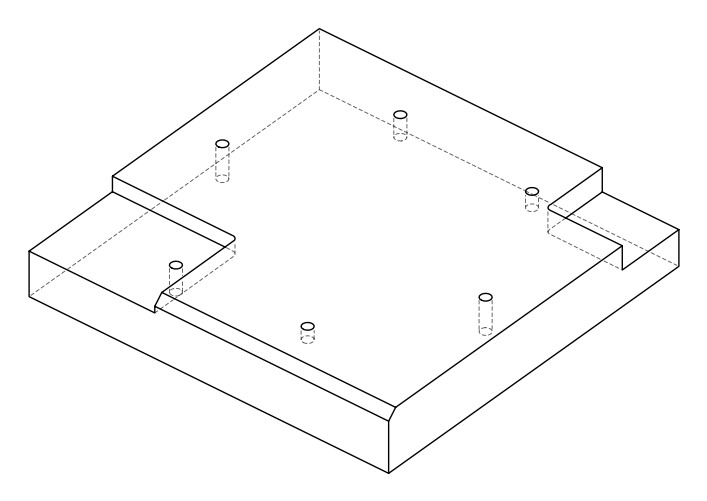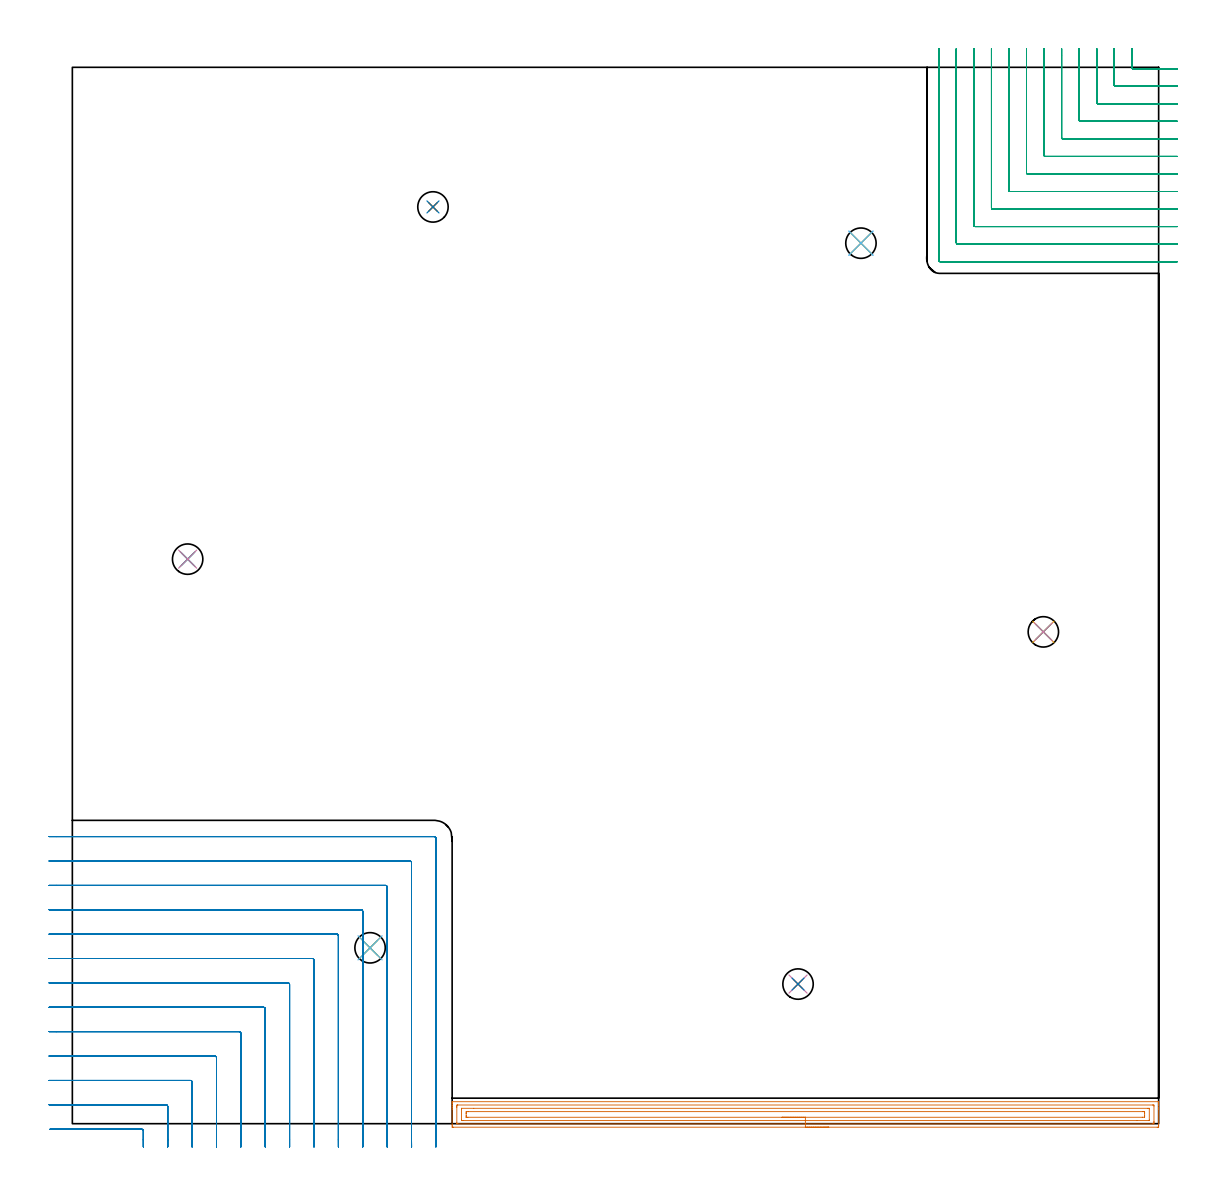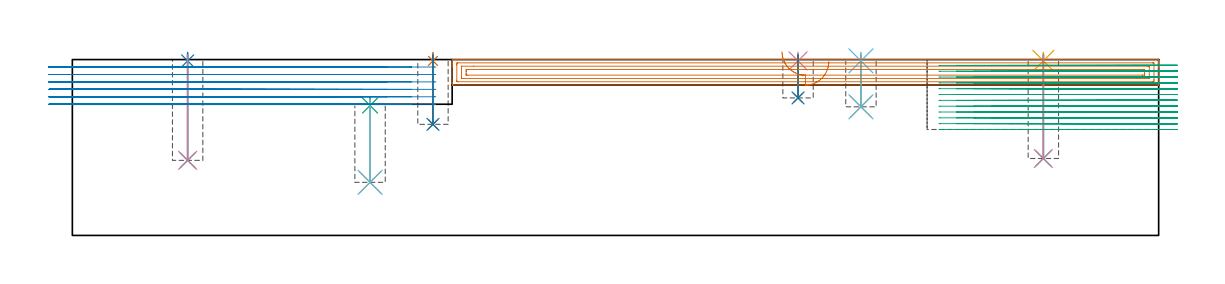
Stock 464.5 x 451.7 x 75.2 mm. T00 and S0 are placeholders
(PLAN: 21 operations, 15 tool changes, 76.3 min)
(1 SPOT_DRILL | STEP1POCKET | NXT0321_9005460120000 | 0.03 min | 2 mm3)
(2 SPOT_DRILL_1 | STEP1POCKET_1 | NXT0321_9005460120000 | 0.03 min | 2 mm3)
(3 SPOT_DRILL_2 | STEP1POCKET_2 | NXT0321_9005460120000 | 0.03 min | 2058 mm3)
(4 SPOT_DRILL_3 | STEP1POCKET_3 | NXT0321_9005460120000 | 0.03 min | 1 mm3)
(5 SPOT_DRILL_4 | STEP1POCKET_4 | NXT0321_9005460120000 | 0.03 min | 3 mm3)
(6 SPOT_DRILL_5 | STEP1POCKET_5 | NXT0321_9005460120000 | 0.03 min | 1 mm3)
(7 DRILL_BLIND_HOLE_INTO_CENTER | STEP1POCKET | NXT0301_056 | 0.12 min | 1500 mm3)
(8 DRILL_TO_ENLARGE_BLIND_HOLE | STEP1POCKET | UGT0301_374 | 0.12 min | 2161 mm3)
(9 DRILL_BLIND_HOLE_INTO_CENTER_1 | STEP1POCKET_1 | NXT0301_056 | 0.18 min | 2365 mm3)
(10 DRILL_TO_ENLARGE_BLIND_HOLE_1 | STEP1POCKET_1 | UGT0301_374 | 0.18 min | 3335 mm3)
(11 DRILL_BLIND_HOLE_INTO_CENTER_2 | STEP1POCKET_2 | NXT0301_056 | 0.15 min | 1841 mm3)
(12 DRILL_TO_ENLARGE_BLIND_HOLE_2 | STEP1POCKET_2 | UGT0301_374 | 0.15 min | 3039 mm3)
(13 DRILL_BLIND_HOLE_INTO_CENTER_3 | STEP1POCKET_3 | NXT0301_056 | 0.08 min | 876 mm3)
(14 DRILL_TO_ENLARGE_BLIND_HOLE_3 | STEP1POCKET_3 | UGT0301_374 | 0.08 min | 1307 mm3)
(15 DRILL_BLIND_HOLE_INTO_CENTER_4 | STEP1POCKET_4 | NXT0301_056 | 0.18 min | 2304 mm3)
(16 DRILL_TO_ENLARGE_BLIND_HOLE_4 | STEP1POCKET_4 | UGT0301_374 | 0.18 min | 3271 mm3)
(17 DRILL_BLIND_HOLE_INTO_CENTER_5 | STEP1POCKET_5 | NXT0301_056 | 0.09 min | 1076 mm3)
(18 DRILL_TO_ENLARGE_BLIND_HOLE_5 | STEP1POCKET_5 | UGT0301_374 | 0.09 min | 1591 mm3)
(19 AREA_MILL | FG_CHAMFER_SURFACE | UGT0205_001 | 9.93 min | 18314 mm3)
(20 MILL_CORNER_NOTCH_RECTANGULAR | CORNER_NOTCH_RECTANGULAR | UGT0201_131 | Follow Part, ap 3.475, ae 75% | 29.18 min | 399184 mm3)
(21 MILL_CORNER_NOTCH_RECTANGULAR_1 | CORNER_NOTCH_RECTANGULAR_1 | NXT0201_013 | Follow Part, ap 2.5, ae 75% | 35.43 min | 260612 mm3)
(TOOL NXT0321_9005460120000 | NC Spot Drill, 142deg, 12mm, Carbide, Uncoated | D12 PA142 FL30 Z2)
(TOOL NXT0301_056 | Carbide Drill 8.5mm [860.1-0850-026A1-MM 2214] | D8.5 PA140 FL47 Z2)
(TOOL UGT0301_374 | Twist Drill Flat Bottom 13 mm | D13 PA180 FL101 Z2)
(TOOL UGT0205_001 | Chamfer Mill 20 x 3 x 45 deg. | D20 FL50 Z2)
(TOOL UGT0201_131 | Carbide End Mill 13.9 | D13.9 FL30 Z4)
(TOOL NXT0201_013 | ENDMILL 10mm | D10 FL30 Z4)
(OP 1 SPOT_DRILL)
G17 G21 G94 G90
T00 M6
G54
G17 G0 G90 X154.2 Y392. S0 M3
G43 Z85.2 H0
G94 G81 G98 Z74.636 F250. R78.2
G80
M5
M2
(OP 2 SPOT_DRILL_1)
G17 G21 G94 G90
T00 M6
G54
G17 G0 G90 X49.3 Y241.4 S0 M3
G43 Z85.2 H0
G94 G81 G98 Z74.636 F250. R78.2
G80
M5
M2
(OP 3 SPOT_DRILL_2)
G17 G21 G94 G90
T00 M6
G54
G17 G0 G90 X127.3 Y75.2 S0 M3
G43 Z85.2 H0
G94 G81 G98 Z55.536 F250. R59.1
G80
M5
M2
(OP 4 SPOT_DRILL_3)
G17 G21 G94 G90
T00 M6
G54
G17 G0 G90 X310.3 Y59.7 S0 M3
G43 Z85.2 H0
G94 G81 G98 Z74.636 F250. R78.2
G80
M5
M2
(OP 5 SPOT_DRILL_4)
G17 G21 G94 G90
T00 M6
G54
G17 G0 G90 X415.2 Y210.3 S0 M3
G43 Z85.2 H0
G94 G81 G98 Z74.636 F250. R78.2
G80
M5
M2
(OP 6 SPOT_DRILL_5)
G17 G21 G94 G90
T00 M6
G54
G17 G0 G90 X337.2 Y376.5 S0 M3
G43 Z85.2 H0
G94 G81 G98 Z74.636 F250. R78.2
G80
M5
M2
(OP 7 DRILL_BLIND_HOLE_INTO_CENTER)
G17 G21 G94 G90
T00 M6
G54
G17 G0 G90 X154.2 Y392. S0 M3
G43 Z85.2 H1
G94 G81 G98 Z47.5 F250. R77.2
G80
M5
M2
(OP 8 DRILL_TO_ENLARGE_BLIND_HOLE)
G17 G21 G94 G90
T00 M6
G54
G17 G0 G90 X154.2 Y392. S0 M3
G43 Z85.2 H0
G94 G81 G98 Z47.5 F250. R77.2
G80
M5
M2
(OP 9 DRILL_BLIND_HOLE_INTO_CENTER_1)
G17 G21 G94 G90
T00 M6
G54
G17 G0 G90 X49.3 Y241.4 S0 M3
G43 Z85.2 H1
G94 G81 G98 Z32.1 F250. R77.2
G80
M5
M2
(OP 10 DRILL_TO_ENLARGE_BLIND_HOLE_1)
G17 G21 G94 G90
T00 M6
G54
G17 G0 G90 X49.3 Y241.4 S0 M3
G43 Z85.2 H0
G94 G73 G98 Z32.1 F250. Q10.775 R77.2
G80
M5
M2
(OP 11 DRILL_BLIND_HOLE_INTO_CENTER_2)
G17 G21 G94 G90
T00 M6
G54
G17 G0 G90 X127.3 Y75.2 S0 M3
G43 Z85.2 H1
G94 G81 G98 Z22.7 F250. R58.1
G80
M5
M2
(OP 12 DRILL_TO_ENLARGE_BLIND_HOLE_2)
G17 G21 G94 G90
T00 M6
G54
G17 G0 G90 X127.3 Y75.2 S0 M3
G43 Z85.2 H0
G94 G73 G98 Z22.7 F250. Q11.133 R58.1
G80
M5
M2
(OP 13 DRILL_BLIND_HOLE_INTO_CENTER_3)
G17 G21 G94 G90
T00 M6
G54
G17 G0 G90 X310.3 Y59.7 S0 M3
G43 Z85.2 H1
G94 G81 G98 Z58.8 F250. R77.2
G80
M5
M2
(OP 14 DRILL_TO_ENLARGE_BLIND_HOLE_3)
G17 G21 G94 G90
T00 M6
G54
G17 G0 G90 X310.3 Y59.7 S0 M3
G43 Z85.2 H0
G94 G81 G98 Z58.8 F250. R77.2
G80
M5
M2
(OP 15 DRILL_BLIND_HOLE_INTO_CENTER_4)
G17 G21 G94 G90
T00 M6
G54
G17 G0 G90 X415.2 Y210.3 S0 M3
G43 Z85.2 H1
G94 G81 G98 Z32.9 F250. R77.2
G80
M5
M2
(OP 16 DRILL_TO_ENLARGE_BLIND_HOLE_4)
G17 G21 G94 G90
T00 M6
G54
G17 G0 G90 X415.2 Y210.3 S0 M3
G43 Z85.2 H0
G94 G73 G98 Z32.9 F250. Q10.575 R77.2
G80
M5
M2
(OP 17 DRILL_BLIND_HOLE_INTO_CENTER_5)
G17 G21 G94 G90
T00 M6
G54
G17 G0 G90 X337.2 Y376.5 S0 M3
G43 Z85.2 H1
G94 G81 G98 Z55. F250. R77.2
G80
M5
M2
(OP 18 DRILL_TO_ENLARGE_BLIND_HOLE_5)
G17 G21 G94 G90
T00 M6
G54
G17 G0 G90 X337.2 Y376.5 S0 M3
G43 Z85.2 H0
G94 G81 G98 Z55. F250. R77.2
G80
M5
M2
(OP 19 AREA_MILL)
G17 G21 G94 G90
T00 M6
G54
G17 G0 G90 X323.45 Y-1.5 S1061 M3
G43 Z85.2 H0
Z74.3
G94 G1 X323.412 Z73.428 F250.
X323.298 Z72.563
X323.109 Z71.712
X322.847 Z70.88
X322.513 Z70.074
X322.11 Z69.3
X321.642 Z68.564
X321.11 Z67.872
X320.521 Z67.229
X319.878 Z66.64
X319.186 Z66.108
X318.45 Z65.64
X317.676 Z65.237
X316.87 Z64.903
X316.038 Z64.641
X315.186 Z64.452
X314.322 Z64.338
X313.45 Z64.3
X163.011
X162.455 Y-1.494 Z64.304
X162.408 Y-1.492 Z64.306
X162.403 Y-0.94 Z64.857
X162.4 Y-0.332 Z65.465
Y6.173 Z71.967
Y6.735 Z72.532
Y7.062 Z72.858
Y7.624 Z73.421
Y7.951 Z73.746
Y8.605 Z74.404
Y8.989 Z74.788
X162.407 Y9.36 Z75.151
X162.41 Y9.397 Z75.188
X162.564 Y9.4 Z75.2
X464.336
X464.49 Y9.397 Z75.188
X464.493 Y9.36 Z75.151
X464.5 Y8.989 Z74.788
Y8.605 Z74.404
Y7.951 Z73.746
Y6.735 Z72.532
Y6.173 Z71.967
Y-0.659 Z65.138
X464.498 Y-0.94 Z64.857
X464.492 Y-1.492 Z64.306
X464.445 Y-1.494 Z64.303
X463.89 Y-1.5 Z64.3
X313.45
Y-0.086 Z65.714
X164.83 Y-0.085 Z65.715
X164.796 Y-0.083 Z65.717
X164.41 Y-0.051 Z65.749
X164.401 Y0.342 Z66.142
X164.4 Y7.062 Z72.862
X164.401 Y7.455 Z73.255
X164.41 Y7.951 Z73.751
X164.763 Y7.984 Z73.784
X164.796 Y7.985 Z73.785
X462.07
X462.104 Y7.983 Z73.783
X462.49 Y7.951 Z73.751
X462.499 Y7.558 Z73.358
X462.5 Y0.838 Z66.638
X462.499 Y0.444 Z66.244
X462.49 Y-0.051 Z65.749
X462.137 Y-0.084 Z65.716
X462.104 Y-0.085 Z65.715
X313.45 Y-0.086 Z65.714
Y1.328 Z67.128
X166.982 Y1.329 Z67.129
X166.582 Y1.33 Z67.13
X166.449 Y1.333 Z67.133
X166.41 Y1.335 Z67.135
X166.405 Y1.425 Z67.225
X166.401 Y1.546 Z67.346
Y6.353 Z72.153
X166.41 Y6.534 Z72.334
X166.416 Y6.565 Z72.365
X166.433 Y6.568 Z72.368
X166.482 Y6.571 Z72.371
X171.636 Y6.572 Z72.372
X459.918 Y6.571 Z72.371
X460.318 Y6.57 Z72.37
X460.451 Y6.567 Z72.367
X460.49 Y6.565 Z72.365
X460.495 Y6.474 Z72.274
X460.499 Y6.354 Z72.154
Y1.547 Z67.347
X460.49 Y1.366 Z67.166
X460.484 Y1.334 Z67.134
X460.467 Y1.332 Z67.132
X460.418 Y1.329 Z67.129
X455.251 Y1.328 Z67.128
X313.45
Y2.743 Z68.543
X169.133
X168.47 Y2.745 Z68.545
X168.433 Y2.747 Z68.547
X168.417 Y2.749 Z68.549
X168.41 Y2.76 Z68.56
X168.406 Y2.861 Z68.661
X168.402 Y3.065 Z68.865
X168.4 Y3.473 Z69.273
Y4.362 Z70.162
Y4.395 Z70.195
X168.403 Y4.823 Z70.623
X168.407 Y5.037 Z70.837
X168.41 Y5.138 Z70.938
X168.501 Y5.151 Z70.951
X169.26 Y5.156 Z70.956
X169.388 Y5.157 Z70.957
X457.767
X458.43 Y5.155 Z70.955
X458.467 Y5.153 Z70.953
X458.483 Y5.151 Z70.951
X458.49 Y5.14 Z70.94
X458.494 Y5.039 Z70.839
X458.498 Y4.835 Z70.635
X458.5 Y4.427 Z70.227
Y3.505 Z69.305
X458.497 Y3.077 Z68.877
X458.493 Y2.863 Z68.663
X458.49 Y2.762 Z68.562
X458.399 Y2.749 Z68.549
X457.64 Y2.744 Z68.544
X457.513 Y2.743 Z68.543
X313.45
X312.578 Z68.581
X311.714 Z68.695
X310.862 Z68.883
X310.03 Z69.146
X309.224 Z69.48
X308.45 Z69.882
X307.714 Z70.351
X307.022 Z70.882
X306.379 Z71.472
X305.79 Z72.115
X305.258 Z72.807
X304.79 Z73.543
X304.387 Z74.316
X304.053 Z75.122
X303.791 Z75.954
X303.602 Z76.806
X303.488 Z77.671
X303.45 Z78.543
G0 Z85.2
M5
M2
(OP 20 MILL_CORNER_NOTCH_RECTANGULAR)
G17 G21 G94 G90
T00 M6
G54
G17 G0 G90 X30.359 Y-9.95 S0 M3
G43 Z85.2 H0
Z72.017
G94 G1 X30.35 Y-6.95 F250.
Y-6.604 F500.
Y-3.037
G3 X29.663 Y-2.35 R0.695
G1 X-6.541
X-9.541 F250.
G0 Z85.2
X40.785 Y-9.95
Z72.017
G1 X40.776 Y-6.95
X40.775 Y-6.604 F500.
Y7.388
G3 X40.088 Y8.075 R0.695
G1 X-6.95
X-9.95 F250.
G0 Z85.2
X51.211 Y-9.95
Z72.017
G1 X51.201 Y-6.95
X51.2 Y-6.604 F500.
Y17.813
G3 X50.513 Y18.5 R0.695
G1 X-6.95
X-9.95 F250.
G0 Z85.2
X61.637 Y-9.95
Z72.017
G1 X61.626 Y-6.95
G2 X61.625 Y-6.604 R93.825 F500.
G1 Y28.237
G3 X60.937 Y28.925 R0.695
G1 X-6.95
X-9.95 F250.
G0 Z85.2
X72.063 Y-9.95
Z72.017
G1 X72.051 Y-6.95
G2 X72.05 Y-6.604 R83.4 F500.
G1 Y38.662
G3 X71.362 Y39.35 R0.695
G1 X-6.95
X-9.95 F250.
G0 Z85.2
X82.49 Y-9.95
Z72.017
G1 X82.476 Y-6.95
X82.475 Y-6.604 F500.
Y49.086
G3 X81.786 Y49.775 R0.695
G1 X-6.95
X-9.95 F250.
G0 Z85.2
X92.918 Y-9.95
Z72.017
G1 X92.901 Y-6.95
X92.9 Y-6.604 F500.
Y59.511
G3 X92.211 Y60.2 R0.695
G1 X-6.95
X-9.95 F250.
G0 Z85.2
X103.346 Y-9.95
Z72.017
G1 X103.326 Y-6.95
G2 X103.325 Y-6.604 R52.125 F500.
G1 Y69.936
G3 X102.636 Y70.625 R0.695
G1 X-6.95
X-9.95 F250.
G0 Z85.2
X113.776 Y-9.95
Z72.017
G1 X113.751 Y-6.95
G2 X113.75 Y-6.604 R41.7 F500.
G1 Y80.36
G3 X113.06 Y81.05 R0.695
G1 X-6.95
X-9.95 F250.
G0 Z85.2
X124.21 Y-9.95
Z72.017
G1 X124.177 Y-6.95
G2 X124.175 Y-6.604 R31.275 F500.
G1 Y90.785
G3 X123.485 Y91.475 R0.695
G1 X-6.95
X-9.95 F250.
G0 Z85.2
X134.653 Y-9.95
Z72.017
G1 X134.603 Y-6.95
G2 X134.6 Y-6.604 R20.85 F500.
G1 Y101.21
G3 X133.91 Y101.9 R0.695
G1 X-6.95
X-9.95 F250.
G0 Z85.2
X145.13 Y-9.948
Z72.017
G1 X145.031 Y-6.95
G2 X145.025 Y-6.604 R10.425 F500.
G1 Y111.634
G3 X144.334 Y112.325 R0.695
G1 X-6.95
X-9.95 F250.
G0 Z85.2
X155.45 Y-9.604
Z72.017
G1 Y-6.604
Y122.059 F500.
G3 X154.759 Y122.75 R0.695
G1 X-6.95
X-9.95 F250.
G0 Z85.2
X30.35 Y-9.95
Z68.833
G1 Y-6.95
Y-3.037 F500.
G3 X29.663 Y-2.35 R0.695
G1 X-6.541
X-9.541 F250.
G0 Z85.2
X40.775 Y-9.95
Z68.833
G1 Y-6.95
Y7.388 F500.
G3 X40.088 Y8.075 R0.695
G1 X-6.95
X-9.95 F250.
G0 Z85.2
X51.2 Y-9.95
Z68.833
G1 Y-6.95
Y17.813 F500.
G3 X50.513 Y18.5 R0.695
G1 X-6.95
X-9.95 F250.
G0 Z85.2
X61.625 Y-9.95
Z68.833
G1 Y-6.95
Y28.237 F500.
G3 X60.937 Y28.925 R0.695
G1 X-6.95
X-9.95 F250.
G0 Z85.2
X72.05 Y-9.95
Z68.833
G1 Y-6.95
Y38.662 F500.
G3 X71.362 Y39.35 R0.695
G1 X-6.95
X-9.95 F250.
G0 Z85.2
X82.475 Y-9.95
Z68.833
G1 Y-6.95
Y49.086 F500.
G3 X81.786 Y49.775 R0.695
G1 X-6.95
X-9.95 F250.
G0 Z85.2
X92.9 Y-9.95
Z68.833
G1 Y-6.95
Y59.511 F500.
G3 X92.211 Y60.2 R0.695
G1 X-6.95
X-9.95 F250.
G0 Z85.2
X103.325 Y-9.95
Z68.833
G1 Y-6.95
Y69.936 F500.
G3 X102.636 Y70.625 R0.695
G1 X-6.95
X-9.95 F250.
G0 Z85.2
X113.75 Y-9.95
Z68.833
G1 Y-6.95
Y80.36 F500.
G3 X113.06 Y81.05 R0.695
G1 X-6.95
X-9.95 F250.
G0 Z85.2
X124.175 Y-9.95
Z68.833
G1 Y-6.95
Y90.785 F500.
G3 X123.485 Y91.475 R0.695
G1 X-6.95
X-9.95 F250.
G0 Z85.2
X134.6 Y-9.95
Z68.833
G1 Y-6.95
Y101.21 F500.
G3 X133.91 Y101.9 R0.695
G1 X-6.95
X-9.95 F250.
G0 Z85.2
X145.025 Y-9.95
Z68.833
G1 Y-6.95
Y111.634 F500.
G3 X144.334 Y112.325 R0.695
G1 X-6.95
X-9.95 F250.
G0 Z85.2
X155.45 Y-9.95
Z68.833
G1 Y-6.95
Y122.059 F500.
G3 X154.759 Y122.75 R0.695
G1 X-6.95
X-9.95 F250.
G0 Z85.2
X30.35 Y-9.95
Z65.65
G1 Y-6.95
Y-3.037 F500.
G3 X29.663 Y-2.35 R0.695
G1 X-6.541
X-9.541 F250.
G0 Z85.2
X40.775 Y-9.95
Z65.65
G1 Y-6.95
Y7.388 F500.
G3 X40.088 Y8.075 R0.695
G1 X-6.95
X-9.95 F250.
G0 Z85.2
X51.2 Y-9.95
Z65.65
G1 Y-6.95
Y17.813 F500.
G3 X50.513 Y18.5 R0.695
G1 X-6.95
X-9.95 F250.
G0 Z85.2
X61.625 Y-9.95
Z65.65
G1 Y-6.95
Y28.237 F500.
G3 X60.937 Y28.925 R0.695
G1 X-6.95
X-9.95 F250.
G0 Z85.2
X72.05 Y-9.95
Z65.65
G1 Y-6.95
Y38.662 F500.
G3 X71.362 Y39.35 R0.695
G1 X-6.95
X-9.95 F250.
G0 Z85.2
X82.475 Y-9.95
Z65.65
G1 Y-6.95
Y49.086 F500.
G3 X81.786 Y49.775 R0.695
G1 X-6.95
X-9.95 F250.
G0 Z85.2
X92.9 Y-9.95
Z65.65
G1 Y-6.95
Y59.511 F500.
G3 X92.211 Y60.2 R0.695
G1 X-6.95
X-9.95 F250.
G0 Z85.2
X103.325 Y-9.95
Z65.65
G1 Y-6.95
Y69.936 F500.
G3 X102.636 Y70.625 R0.695
G1 X-6.95
X-9.95 F250.
G0 Z85.2
X113.75 Y-9.95
Z65.65
G1 Y-6.95
Y80.36 F500.
G3 X113.06 Y81.05 R0.695
G1 X-6.95
X-9.95 F250.
G0 Z85.2
X124.175 Y-9.95
Z65.65
G1 Y-6.95
Y90.785 F500.
G3 X123.485 Y91.475 R0.695
G1 X-6.95
X-9.95 F250.
G0 Z85.2
X134.6 Y-9.95
Z65.65
G1 Y-6.95
Y101.21 F500.
G3 X133.91 Y101.9 R0.695
G1 X-6.95
X-9.95 F250.
G0 Z85.2
X145.025 Y-9.95
Z65.65
G1 Y-6.95
Y111.634 F500.
G3 X144.334 Y112.325 R0.695
G1 X-6.95
X-9.95 F250.
G0 Z85.2
X155.45 Y-9.95
Z65.65
G1 Y-6.95
Y122.059 F500.
G3 X154.759 Y122.75 R0.695
G1 X-6.95
X-9.95 F250.
G0 Z85.2
X30.35 Y-9.95
Z62.467
G1 Y-6.95
Y-3.037 F500.
G3 X29.663 Y-2.35 R0.695
G1 X-6.541
X-9.541 F250.
G0 Z85.2
X40.775 Y-9.95
Z62.467
G1 Y-6.95
Y7.388 F500.
G3 X40.088 Y8.075 R0.695
G1 X-6.95
X-9.95 F250.
G0 Z85.2
X51.2 Y-9.95
Z62.467
G1 Y-6.95
Y17.813 F500.
G3 X50.513 Y18.5 R0.695
G1 X-6.95
X-9.95 F250.
G0 Z85.2
X61.625 Y-9.95
Z62.467
G1 Y-6.95
Y28.237 F500.
G3 X60.937 Y28.925 R0.695
G1 X-6.95
X-9.95 F250.
G0 Z85.2
X72.05 Y-9.95
Z62.467
G1 Y-6.95
Y38.662 F500.
G3 X71.362 Y39.35 R0.695
G1 X-6.95
X-9.95 F250.
G0 Z85.2
X82.475 Y-9.95
Z62.467
G1 Y-6.95
Y49.086 F500.
G3 X81.786 Y49.775 R0.695
G1 X-6.95
X-9.95 F250.
G0 Z85.2
X92.9 Y-9.95
Z62.467
G1 Y-6.95
Y59.511 F500.
G3 X92.211 Y60.2 R0.695
G1 X-6.95
X-9.95 F250.
G0 Z85.2
X103.325 Y-9.95
Z62.467
G1 Y-6.95
Y69.936 F500.
G3 X102.636 Y70.625 R0.695
G1 X-6.95
X-9.95 F250.
G0 Z85.2
X113.75 Y-9.95
Z62.467
G1 Y-6.95
Y80.36 F500.
G3 X113.06 Y81.05 R0.695
G1 X-6.95
X-9.95 F250.
G0 Z85.2
X124.175 Y-9.95
Z62.467
G1 Y-6.95
Y90.785 F500.
G3 X123.485 Y91.475 R0.695
G1 X-6.95
X-9.95 F250.
G0 Z85.2
X134.6 Y-9.95
Z62.467
G1 Y-6.95
Y101.21 F500.
G3 X133.91 Y101.9 R0.695
G1 X-6.95
X-9.95 F250.
G0 Z85.2
X145.025 Y-9.95
Z62.467
G1 Y-6.95
Y111.634 F500.
G3 X144.334 Y112.325 R0.695
G1 X-6.95
X-9.95 F250.
G0 Z85.2
X155.45 Y-9.95
Z62.467
G1 Y-6.95
Y122.059 F500.
G3 X154.759 Y122.75 R0.695
G1 X-6.95
X-9.95 F250.
G0 Z85.2
X30.35 Y-9.95
Z59.283
G1 Y-6.95
Y-3.037 F500.
G3 X29.663 Y-2.35 R0.695
G1 X-6.541
X-9.541 F250.
G0 Z85.2
X40.775 Y-9.95
Z59.283
G1 Y-6.95
Y7.388 F500.
G3 X40.088 Y8.075 R0.695
G1 X-6.95
X-9.95 F250.
G0 Z85.2
X51.2 Y-9.95
Z59.283
G1 Y-6.95
Y17.813 F500.
G3 X50.513 Y18.5 R0.695
G1 X-6.95
X-9.95 F250.
G0 Z85.2
X61.625 Y-9.95
Z59.283
G1 Y-6.95
Y28.237 F500.
G3 X60.937 Y28.925 R0.695
G1 X-6.95
X-9.95 F250.
G0 Z85.2
X72.05 Y-9.95
Z59.283
G1 Y-6.95
Y38.662 F500.
G3 X71.362 Y39.35 R0.695
G1 X-6.95
X-9.95 F250.
G0 Z85.2
X82.475 Y-9.95
Z59.283
G1 Y-6.95
Y49.086 F500.
G3 X81.786 Y49.775 R0.695
G1 X-6.95
X-9.95 F250.
G0 Z85.2
X92.9 Y-9.95
Z59.283
G1 Y-6.95
Y59.511 F500.
G3 X92.211 Y60.2 R0.695
G1 X-6.95
X-9.95 F250.
G0 Z85.2
X103.325 Y-9.95
Z59.283
G1 Y-6.95
Y69.936 F500.
G3 X102.636 Y70.625 R0.695
G1 X-6.95
X-9.95 F250.
G0 Z85.2
X113.75 Y-9.95
Z59.283
G1 Y-6.95
Y80.36 F500.
G3 X113.06 Y81.05 R0.695
G1 X-6.95
X-9.95 F250.
G0 Z85.2
X124.175 Y-9.95
Z59.283
G1 Y-6.95
Y90.785 F500.
G3 X123.485 Y91.475 R0.695
G1 X-6.95
X-9.95 F250.
G0 Z85.2
X134.6 Y-9.95
Z59.283
G1 Y-6.95
Y101.21 F500.
G3 X133.91 Y101.9 R0.695
G1 X-6.95
X-9.95 F250.
G0 Z85.2
X145.025 Y-9.95
Z59.283
G1 Y-6.95
Y111.634 F500.
G3 X144.334 Y112.325 R0.695
G1 X-6.95
X-9.95 F250.
G0 Z85.2
X155.45 Y-9.95
Z59.283
G1 Y-6.95
Y122.059 F500.
G3 X154.759 Y122.75 R0.695
G1 X-6.95
X-9.95 F250.
G0 Z85.2
X30.35 Y-9.95
Z56.1
G1 Y-6.95
Y-3.037 F500.
G3 X29.663 Y-2.35 R0.695
G1 X-6.541
X-9.541 F250.
G0 Z85.2
X40.775 Y-9.95
Z56.1
G1 Y-6.95
Y7.388 F500.
G3 X40.088 Y8.075 R0.695
G1 X-6.95
X-9.95 F250.
G0 Z85.2
X51.2 Y-9.95
Z56.1
G1 Y-6.95
Y17.813 F500.
G3 X50.513 Y18.5 R0.695
G1 X-6.95
X-9.95 F250.
G0 Z85.2
X61.625 Y-9.95
Z56.1
G1 Y-6.95
Y28.237 F500.
G3 X60.937 Y28.925 R0.695
G1 X-6.95
X-9.95 F250.
G0 Z85.2
X72.05 Y-9.95
Z56.1
G1 Y-6.95
Y38.662 F500.
G3 X71.362 Y39.35 R0.695
G1 X-6.95
X-9.95 F250.
G0 Z85.2
X82.475 Y-9.95
Z56.1
G1 Y-6.95
Y49.086 F500.
G3 X81.786 Y49.775 R0.695
G1 X-6.95
X-9.95 F250.
G0 Z85.2
X92.9 Y-9.95
Z56.1
G1 Y-6.95
Y59.511 F500.
G3 X92.211 Y60.2 R0.695
G1 X-6.95
X-9.95 F250.
G0 Z85.2
X103.325 Y-9.95
Z56.1
G1 Y-6.95
Y69.936 F500.
G3 X102.636 Y70.625 R0.695
G1 X-6.95
X-9.95 F250.
G0 Z85.2
X113.75 Y-9.95
Z56.1
G1 Y-6.95
Y80.36 F500.
G3 X113.06 Y81.05 R0.695
G1 X-6.95
X-9.95 F250.
G0 Z85.2
X124.175 Y-9.95
Z56.1
G1 Y-6.95
Y90.785 F500.
G3 X123.485 Y91.475 R0.695
G1 X-6.95
X-9.95 F250.
G0 Z85.2
X134.6 Y-9.95
Z56.1
G1 Y-6.95
Y101.21 F500.
G3 X133.91 Y101.9 R0.695
G1 X-6.95
X-9.95 F250.
G0 Z85.2
X145.025 Y-9.95
Z56.1
G1 Y-6.95
Y111.634 F500.
G3 X144.334 Y112.325 R0.695
G1 X-6.95
X-9.95 F250.
G0 Z85.2
X155.45 Y-9.95
Z56.1
G1 Y-6.95
Y122.059 F500.
G3 X154.759 Y122.75 R0.695
G1 X-6.95
X-9.95 F250.
G0 Z85.2
M5
M2
(OP 21 MILL_CORNER_NOTCH_RECTANGULAR_1)
G17 G21 G94 G90
T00 M6
G54
G17 G0 G90 X453. Y459.7 S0 M3
G43 Z85.2 H0
Z72.708
G94 G1 Y456.7 F250.
Y451.594 F500.
G3 X453.494 Y451.1 R0.5
G1 X469.5
X472.5 F250.
G0 Z85.2
X445.5 Y459.7
Z72.708
G1 Y456.7
Y444.094 F500.
G3 X445.994 Y443.6 R0.5
G1 X469.5
X472.5 F250.
G0 Z85.2
X438. Y459.7
Z72.708
G1 Y456.7
Y436.595 F500.
G3 X438.495 Y436.1 R0.5
G1 X469.5
X472.5 F250.
G0 Z85.2
X430.5 Y459.7
Z72.708
G1 Y456.7
Y429.095 F500.
G3 X430.995 Y428.6 R0.5
G1 X469.5
X472.5 F250.
G0 Z85.2
X423. Y459.7
Z72.708
G1 Y456.7
Y421.595 F500.
G3 X423.495 Y421.1 R0.5
G1 X469.5
X472.5 F250.
G0 Z85.2
X415.5 Y459.7
Z72.708
G1 Y456.7
Y414.095 F500.
G3 X415.995 Y413.6 R0.5
G1 X469.5
X472.5 F250.
G0 Z85.2
X408. Y459.7
Z72.708
G1 Y456.7
Y406.596 F500.
G3 X408.496 Y406.1 R0.5
G1 X469.5
X472.5 F250.
G0 Z85.2
X400.5 Y459.7
Z72.708
G1 Y456.7
Y399.096 F500.
G3 X400.996 Y398.6 R0.5
G1 X469.5
X472.5 F250.
G0 Z85.2
X393. Y459.7
Z72.708
G1 Y456.7
Y391.596 F500.
G3 X393.496 Y391.1 R0.5
G1 X469.5
X472.5 F250.
G0 Z85.2
X385.5 Y459.7
Z72.708
G1 Y456.7
Y384.096 F500.
G3 X385.996 Y383.6 R0.5
G1 X469.5
X472.5 F250.
G0 Z85.2
X378. Y459.7
Z72.708
G1 Y456.7
Y376.596 F500.
G3 X378.496 Y376.1 R0.5
G1 X469.5
X472.5 F250.
G0 Z85.2
X370.5 Y459.7
Z72.708
G1 Y456.7
Y369.1 F500.
G3 X371. Y368.6 R0.5
G1 X469.5
X472.5 F250.
G0 Z85.2
X453. Y459.7
Z70.217
G1 Y456.7
Y451.594 F500.
G3 X453.494 Y451.1 R0.5
G1 X469.5
X472.5 F250.
G0 Z85.2
X445.5 Y459.7
Z70.217
G1 Y456.7
Y444.094 F500.
G3 X445.994 Y443.6 R0.5
G1 X469.5
X472.5 F250.
G0 Z85.2
X438. Y459.7
Z70.217
G1 Y456.7
Y436.595 F500.
G3 X438.495 Y436.1 R0.5
G1 X469.5
X472.5 F250.
G0 Z85.2
X430.5 Y459.7
Z70.217
G1 Y456.7
Y429.095 F500.
G3 X430.995 Y428.6 R0.5
G1 X469.5
X472.5 F250.
G0 Z85.2
X423. Y459.7
Z70.217
G1 Y456.7
Y421.595 F500.
G3 X423.495 Y421.1 R0.5
G1 X469.5
X472.5 F250.
G0 Z85.2
X415.5 Y459.7
Z70.217
G1 Y456.7
Y414.095 F500.
G3 X415.995 Y413.6 R0.5
G1 X469.5
X472.5 F250.
G0 Z85.2
X408. Y459.7
Z70.217
G1 Y456.7
Y406.596 F500.
G3 X408.496 Y406.1 R0.5
G1 X469.5
X472.5 F250.
G0 Z85.2
X400.5 Y459.7
Z70.217
G1 Y456.7
Y399.096 F500.
G3 X400.996 Y398.6 R0.5
G1 X469.5
X472.5 F250.
G0 Z85.2
X393. Y459.7
Z70.217
G1 Y456.7
Y391.596 F500.
G3 X393.496 Y391.1 R0.5
G1 X469.5
X472.5 F250.
G0 Z85.2
X385.5 Y459.7
Z70.217
G1 Y456.7
Y384.096 F500.
G3 X385.996 Y383.6 R0.5
G1 X469.5
X472.5 F250.
G0 Z85.2
X378. Y459.7
Z70.217
G1 Y456.7
Y376.596 F500.
G3 X378.496 Y376.1 R0.5
G1 X469.5
X472.5 F250.
G0 Z85.2
X370.5 Y459.7
Z70.217
G1 Y456.7
Y369.1 F500.
G3 X371. Y368.6 R0.5
G1 X469.5
X472.5 F250.
G0 Z85.2
X453. Y459.7
Z67.725
G1 Y456.7
Y451.594 F500.
G3 X453.494 Y451.1 R0.5
G1 X469.5
X472.5 F250.
G0 Z85.2
X445.5 Y459.7
Z67.725
G1 Y456.7
Y444.094 F500.
G3 X445.994 Y443.6 R0.5
G1 X469.5
X472.5 F250.
G0 Z85.2
X438. Y459.7
Z67.725
G1 Y456.7
Y436.595 F500.
G3 X438.495 Y436.1 R0.5
G1 X469.5
X472.5 F250.
G0 Z85.2
X430.5 Y459.7
Z67.725
G1 Y456.7
Y429.095 F500.
G3 X430.995 Y428.6 R0.5
G1 X469.5
X472.5 F250.
G0 Z85.2
X423. Y459.7
Z67.725
G1 Y456.7
Y421.595 F500.
G3 X423.495 Y421.1 R0.5
G1 X469.5
X472.5 F250.
G0 Z85.2
X415.5 Y459.7
Z67.725
G1 Y456.7
Y414.095 F500.
G3 X415.995 Y413.6 R0.5
G1 X469.5
X472.5 F250.
G0 Z85.2
X408. Y459.7
Z67.725
G1 Y456.7
Y406.596 F500.
G3 X408.496 Y406.1 R0.5
G1 X469.5
X472.5 F250.
G0 Z85.2
X400.5 Y459.7
Z67.725
G1 Y456.7
Y399.096 F500.
G3 X400.996 Y398.6 R0.5
G1 X469.5
X472.5 F250.
G0 Z85.2
X393. Y459.7
Z67.725
G1 Y456.7
Y391.596 F500.
G3 X393.496 Y391.1 R0.5
G1 X469.5
X472.5 F250.
G0 Z85.2
X385.5 Y459.7
Z67.725
G1 Y456.7
Y384.096 F500.
G3 X385.996 Y383.6 R0.5
G1 X469.5
X472.5 F250.
G0 Z85.2
X378. Y459.7
Z67.725
G1 Y456.7
Y376.596 F500.
G3 X378.496 Y376.1 R0.5
G1 X469.5
X472.5 F250.
G0 Z85.2
X370.5 Y459.7
Z67.725
G1 Y456.7
Y369.1 F500.
G3 X371. Y368.6 R0.5
G1 X469.5
X472.5 F250.
G0 Z85.2
X453. Y459.7
Z65.233
G1 Y456.7
Y451.594 F500.
G3 X453.494 Y451.1 R0.5
G1 X469.5
X472.5 F250.
G0 Z85.2
X445.5 Y459.7
Z65.233
G1 Y456.7
Y444.094 F500.
G3 X445.994 Y443.6 R0.5
G1 X469.5
X472.5 F250.
G0 Z85.2
X438. Y459.7
Z65.233
G1 Y456.7
Y436.595 F500.
G3 X438.495 Y436.1 R0.5
G1 X469.5
X472.5 F250.
G0 Z85.2
X430.5 Y459.7
Z65.233
G1 Y456.7
Y429.095 F500.
G3 X430.995 Y428.6 R0.5
G1 X469.5
X472.5 F250.
G0 Z85.2
X423. Y459.7
Z65.233
G1 Y456.7
Y421.595 F500.
G3 X423.495 Y421.1 R0.5
G1 X469.5
X472.5 F250.
G0 Z85.2
X415.5 Y459.7
Z65.233
G1 Y456.7
Y414.095 F500.
G3 X415.995 Y413.6 R0.5
G1 X469.5
X472.5 F250.
G0 Z85.2
X408. Y459.7
Z65.233
G1 Y456.7
Y406.596 F500.
G3 X408.496 Y406.1 R0.5
G1 X469.5
X472.5 F250.
G0 Z85.2
X400.5 Y459.7
Z65.233
G1 Y456.7
Y399.096 F500.
G3 X400.996 Y398.6 R0.5
G1 X469.5
X472.5 F250.
G0 Z85.2
X393. Y459.7
Z65.233
G1 Y456.7
Y391.596 F500.
G3 X393.496 Y391.1 R0.5
G1 X469.5
X472.5 F250.
G0 Z85.2
X385.5 Y459.7
Z65.233
G1 Y456.7
Y384.096 F500.
G3 X385.996 Y383.6 R0.5
G1 X469.5
X472.5 F250.
G0 Z85.2
X378. Y459.7
Z65.233
G1 Y456.7
Y376.596 F500.
G3 X378.496 Y376.1 R0.5
G1 X469.5
X472.5 F250.
G0 Z85.2
X370.5 Y459.7
Z65.233
G1 Y456.7
Y369.1 F500.
G3 X371. Y368.6 R0.5
G1 X469.5
X472.5 F250.
G0 Z85.2
X453. Y459.7
Z62.742
G1 Y456.7
Y451.594 F500.
G3 X453.494 Y451.1 R0.5
G1 X469.5
X472.5 F250.
G0 Z85.2
X445.5 Y459.7
Z62.742
G1 Y456.7
Y444.094 F500.
G3 X445.994 Y443.6 R0.5
G1 X469.5
X472.5 F250.
G0 Z85.2
X438. Y459.7
Z62.742
G1 Y456.7
Y436.595 F500.
G3 X438.495 Y436.1 R0.5
G1 X469.5
X472.5 F250.
G0 Z85.2
X430.5 Y459.7
Z62.742
G1 Y456.7
Y429.095 F500.
G3 X430.995 Y428.6 R0.5
G1 X469.5
X472.5 F250.
G0 Z85.2
X423. Y459.7
Z62.742
G1 Y456.7
Y421.595 F500.
G3 X423.495 Y421.1 R0.5
G1 X469.5
X472.5 F250.
G0 Z85.2
X415.5 Y459.7
Z62.742
G1 Y456.7
Y414.095 F500.
G3 X415.995 Y413.6 R0.5
G1 X469.5
X472.5 F250.
G0 Z85.2
X408. Y459.7
Z62.742
G1 Y456.7
Y406.596 F500.
G3 X408.496 Y406.1 R0.5
G1 X469.5
X472.5 F250.
G0 Z85.2
X400.5 Y459.7
Z62.742
G1 Y456.7
Y399.096 F500.
G3 X400.996 Y398.6 R0.5
G1 X469.5
X472.5 F250.
G0 Z85.2
X393. Y459.7
Z62.742
G1 Y456.7
Y391.596 F500.
G3 X393.496 Y391.1 R0.5
G1 X469.5
X472.5 F250.
G0 Z85.2
X385.5 Y459.7
Z62.742
G1 Y456.7
Y384.096 F500.
G3 X385.996 Y383.6 R0.5
G1 X469.5
X472.5 F250.
G0 Z85.2
X378. Y459.7
Z62.742
G1 Y456.7
Y376.596 F500.
G3 X378.496 Y376.1 R0.5
G1 X469.5
X472.5 F250.
G0 Z85.2
X370.5 Y459.7
Z62.742
G1 Y456.7
Y369.1 F500.
G3 X371. Y368.6 R0.5
G1 X469.5
X472.5 F250.
G0 Z85.2
X453. Y459.7
Z60.25
G1 Y456.7
Y451.594 F500.
G3 X453.494 Y451.1 R0.5
G1 X469.5
X472.5 F250.
G0 Z85.2
X445.5 Y459.7
Z60.25
G1 Y456.7
Y444.094 F500.
G3 X445.994 Y443.6 R0.5
G1 X469.5
X472.5 F250.
G0 Z85.2
X438. Y459.7
Z60.25
G1 Y456.7
Y436.595 F500.
G3 X438.495 Y436.1 R0.5
G1 X469.5
X472.5 F250.
G0 Z85.2
X430.5 Y459.7
Z60.25
G1 Y456.7
Y429.095 F500.
G3 X430.995 Y428.6 R0.5
G1 X469.5
X472.5 F250.
G0 Z85.2
X423. Y459.7
Z60.25
G1 Y456.7
Y421.595 F500.
G3 X423.495 Y421.1 R0.5
G1 X469.5
X472.5 F250.
G0 Z85.2
X415.5 Y459.7
Z60.25
G1 Y456.7
Y414.095 F500.
G3 X415.995 Y413.6 R0.5
G1 X469.5
X472.5 F250.
G0 Z85.2
X408. Y459.7
Z60.25
G1 Y456.7
Y406.596 F500.
G3 X408.496 Y406.1 R0.5
G1 X469.5
X472.5 F250.
G0 Z85.2
X400.5 Y459.7
Z60.25
G1 Y456.7
Y399.096 F500.
G3 X400.996 Y398.6 R0.5
G1 X469.5
X472.5 F250.
G0 Z85.2
X393. Y459.7
Z60.25
G1 Y456.7
Y391.596 F500.
G3 X393.496 Y391.1 R0.5
G1 X469.5
X472.5 F250.
G0 Z85.2
X385.5 Y459.7
Z60.25
G1 Y456.7
Y384.096 F500.
G3 X385.996 Y383.6 R0.5
G1 X469.5
X472.5 F250.
G0 Z85.2
X378. Y459.7
Z60.25
G1 Y456.7
Y376.596 F500.
G3 X378.496 Y376.1 R0.5
G1 X469.5
X472.5 F250.
G0 Z85.2
X370.5 Y459.7
Z60.25
G1 Y456.7
Y369.1 F500.
G3 X371. Y368.6 R0.5
G1 X469.5
X472.5 F250.
G0 Z85.2
X453. Y459.7
Z57.758
G1 Y456.7
Y451.594 F500.
G3 X453.494 Y451.1 R0.5
G1 X469.5
X472.5 F250.
G0 Z85.2
X445.5 Y459.7
Z57.758
G1 Y456.7
Y444.094 F500.
G3 X445.994 Y443.6 R0.5
G1 X469.5
X472.5 F250.
G0 Z85.2
X438. Y459.7
Z57.758
G1 Y456.7
Y436.595 F500.
G3 X438.495 Y436.1 R0.5
G1 X469.5
X472.5 F250.
G0 Z85.2
X430.5 Y459.7
Z57.758
G1 Y456.7
Y429.095 F500.
G3 X430.995 Y428.6 R0.5
G1 X469.5
X472.5 F250.
G0 Z85.2
X423. Y459.7
Z57.758
G1 Y456.7
Y421.595 F500.
G3 X423.495 Y421.1 R0.5
G1 X469.5
X472.5 F250.
G0 Z85.2
X415.5 Y459.7
Z57.758
G1 Y456.7
Y414.095 F500.
G3 X415.995 Y413.6 R0.5
G1 X469.5
X472.5 F250.
G0 Z85.2
X408. Y459.7
Z57.758
G1 Y456.7
Y406.596 F500.
G3 X408.496 Y406.1 R0.5
G1 X469.5
X472.5 F250.
G0 Z85.2
X400.5 Y459.7
Z57.758
G1 Y456.7
Y399.096 F500.
G3 X400.996 Y398.6 R0.5
G1 X469.5
X472.5 F250.
G0 Z85.2
X393. Y459.7
Z57.758
G1 Y456.7
Y391.596 F500.
G3 X393.496 Y391.1 R0.5
G1 X469.5
X472.5 F250.
G0 Z85.2
X385.5 Y459.7
Z57.758
G1 Y456.7
Y384.096 F500.
G3 X385.996 Y383.6 R0.5
G1 X469.5
X472.5 F250.
G0 Z85.2
X378. Y459.7
Z57.758
G1 Y456.7
Y376.596 F500.
G3 X378.496 Y376.1 R0.5
G1 X469.5
X472.5 F250.
G0 Z85.2
X370.5 Y459.7
Z57.758
G1 Y456.7
Y369.1 F500.
G3 X371. Y368.6 R0.5
G1 X469.5
X472.5 F250.
G0 Z85.2
X453. Y459.7
Z55.267
G1 Y456.7
Y451.594 F500.
G3 X453.494 Y451.1 R0.5
G1 X469.5
X472.5 F250.
G0 Z85.2
X445.5 Y459.7
Z55.267
G1 Y456.7
Y444.094 F500.
G3 X445.994 Y443.6 R0.5
G1 X469.5
X472.5 F250.
G0 Z85.2
X438. Y459.7
Z55.267
G1 Y456.7
Y436.595 F500.
G3 X438.495 Y436.1 R0.5
G1 X469.5
X472.5 F250.
G0 Z85.2
X430.5 Y459.7
Z55.267
G1 Y456.7
Y429.095 F500.
G3 X430.995 Y428.6 R0.5
G1 X469.5
X472.5 F250.
G0 Z85.2
X423. Y459.7
Z55.267
G1 Y456.7
Y421.595 F500.
G3 X423.495 Y421.1 R0.5
G1 X469.5
X472.5 F250.
G0 Z85.2
X415.5 Y459.7
Z55.267
G1 Y456.7
Y414.095 F500.
G3 X415.995 Y413.6 R0.5
G1 X469.5
X472.5 F250.
G0 Z85.2
X408. Y459.7
Z55.267
G1 Y456.7
Y406.596 F500.
G3 X408.496 Y406.1 R0.5
G1 X469.5
X472.5 F250.
G0 Z85.2
X400.5 Y459.7
Z55.267
G1 Y456.7
Y399.096 F500.
G3 X400.996 Y398.6 R0.5
G1 X469.5
X472.5 F250.
G0 Z85.2
X393. Y459.7
Z55.267
G1 Y456.7
Y391.596 F500.
G3 X393.496 Y391.1 R0.5
G1 X469.5
X472.5 F250.
G0 Z85.2
X385.5 Y459.7
Z55.267
G1 Y456.7
Y384.096 F500.
G3 X385.996 Y383.6 R0.5
G1 X469.5
X472.5 F250.
G0 Z85.2
X378. Y459.7
Z55.267
G1 Y456.7
Y376.596 F500.
G3 X378.496 Y376.1 R0.5
G1 X469.5
X472.5 F250.
G0 Z85.2
X370.5 Y459.7
Z55.267
G1 Y456.7
Y369.1 F500.
G3 X371. Y368.6 R0.5
G1 X469.5
X472.5 F250.
G0 Z85.2
X453. Y459.7
Z52.775
G1 Y456.7
Y451.594 F500.
G3 X453.494 Y451.1 R0.5
G1 X469.5
X472.5 F250.
G0 Z85.2
X445.5 Y459.7
Z52.775
G1 Y456.7
Y444.094 F500.
G3 X445.994 Y443.6 R0.5
G1 X469.5
X472.5 F250.
G0 Z85.2
X438. Y459.7
Z52.775
G1 Y456.7
Y436.595 F500.
G3 X438.495 Y436.1 R0.5
G1 X469.5
X472.5 F250.
G0 Z85.2
X430.5 Y459.7
Z52.775
G1 Y456.7
Y429.095 F500.
G3 X430.995 Y428.6 R0.5
G1 X469.5
X472.5 F250.
G0 Z85.2
X423. Y459.7
Z52.775
G1 Y456.7
Y421.595 F500.
G3 X423.495 Y421.1 R0.5
G1 X469.5
X472.5 F250.
G0 Z85.2
X415.5 Y459.7
Z52.775
G1 Y456.7
Y414.095 F500.
G3 X415.995 Y413.6 R0.5
G1 X469.5
X472.5 F250.
G0 Z85.2
X408. Y459.7
Z52.775
G1 Y456.7
Y406.596 F500.
G3 X408.496 Y406.1 R0.5
G1 X469.5
X472.5 F250.
G0 Z85.2
X400.5 Y459.7
Z52.775
G1 Y456.7
Y399.096 F500.
G3 X400.996 Y398.6 R0.5
G1 X469.5
X472.5 F250.
G0 Z85.2
X393. Y459.7
Z52.775
G1 Y456.7
Y391.596 F500.
G3 X393.496 Y391.1 R0.5
G1 X469.5
X472.5 F250.
G0 Z85.2
X385.5 Y459.7
Z52.775
G1 Y456.7
Y384.096 F500.
G3 X385.996 Y383.6 R0.5
G1 X469.5
X472.5 F250.
G0 Z85.2
X378. Y459.7
Z52.775
G1 Y456.7
Y376.596 F500.
G3 X378.496 Y376.1 R0.5
G1 X469.5
X472.5 F250.
G0 Z85.2
X370.5 Y459.7
Z52.775
G1 Y456.7
Y369.1 F500.
G3 X371. Y368.6 R0.5
G1 X469.5
X472.5 F250.
G0 Z85.2
X453. Y459.7
Z50.283
G1 Y456.7
Y451.594 F500.
G3 X453.494 Y451.1 R0.5
G1 X469.5
X472.5 F250.
G0 Z85.2
X445.5 Y459.7
Z50.283
G1 Y456.7
Y444.094 F500.
G3 X445.994 Y443.6 R0.5
G1 X469.5
X472.5 F250.
G0 Z85.2
X438. Y459.7
Z50.283
G1 Y456.7
Y436.595 F500.
G3 X438.495 Y436.1 R0.5
G1 X469.5
X472.5 F250.
G0 Z85.2
X430.5 Y459.7
Z50.283
G1 Y456.7
Y429.095 F500.
G3 X430.995 Y428.6 R0.5
G1 X469.5
X472.5 F250.
G0 Z85.2
X423. Y459.7
Z50.283
G1 Y456.7
Y421.595 F500.
G3 X423.495 Y421.1 R0.5
G1 X469.5
X472.5 F250.
G0 Z85.2
X415.5 Y459.7
Z50.283
G1 Y456.7
Y414.095 F500.
G3 X415.995 Y413.6 R0.5
G1 X469.5
X472.5 F250.
G0 Z85.2
X408. Y459.7
Z50.283
G1 Y456.7
Y406.596 F500.
G3 X408.496 Y406.1 R0.5
G1 X469.5
X472.5 F250.
G0 Z85.2
X400.5 Y459.7
Z50.283
G1 Y456.7
Y399.096 F500.
G3 X400.996 Y398.6 R0.5
G1 X469.5
X472.5 F250.
G0 Z85.2
X393. Y459.7
Z50.283
G1 Y456.7
Y391.596 F500.
G3 X393.496 Y391.1 R0.5
G1 X469.5
X472.5 F250.
G0 Z85.2
X385.5 Y459.7
Z50.283
G1 Y456.7
Y384.096 F500.
G3 X385.996 Y383.6 R0.5
G1 X469.5
X472.5 F250.
G0 Z85.2
X378. Y459.7
Z50.283
G1 Y456.7
Y376.596 F500.
G3 X378.496 Y376.1 R0.5
G1 X469.5
X472.5 F250.
G0 Z85.2
X370.5 Y459.7
Z50.283
G1 Y456.7
Y369.1 F500.
G3 X371. Y368.6 R0.5
G1 X469.5
X472.5 F250.
G0 Z85.2
X453. Y459.7
Z47.792
G1 Y456.7
Y451.594 F500.
G3 X453.494 Y451.1 R0.5
G1 X469.5
X472.5 F250.
G0 Z85.2
X445.5 Y459.7
Z47.792
G1 Y456.7
Y444.094 F500.
G3 X445.994 Y443.6 R0.5
G1 X469.5
X472.5 F250.
G0 Z85.2
X438. Y459.7
Z47.792
G1 Y456.7
Y436.595 F500.
G3 X438.495 Y436.1 R0.5
G1 X469.5
X472.5 F250.
G0 Z85.2
X430.5 Y459.7
Z47.792
G1 Y456.7
Y429.095 F500.
G3 X430.995 Y428.6 R0.5
G1 X469.5
X472.5 F250.
G0 Z85.2
X423. Y459.7
Z47.792
G1 Y456.7
Y421.595 F500.
G3 X423.495 Y421.1 R0.5
G1 X469.5
X472.5 F250.
G0 Z85.2
X415.5 Y459.7
Z47.792
G1 Y456.7
Y414.095 F500.
G3 X415.995 Y413.6 R0.5
G1 X469.5
X472.5 F250.
G0 Z85.2
X408. Y459.7
Z47.792
G1 Y456.7
Y406.596 F500.
G3 X408.496 Y406.1 R0.5
G1 X469.5
X472.5 F250.
G0 Z85.2
X400.5 Y459.7
Z47.792
G1 Y456.7
Y399.096 F500.
G3 X400.996 Y398.6 R0.5
G1 X469.5
X472.5 F250.
G0 Z85.2
X393. Y459.7
Z47.792
G1 Y456.7
Y391.596 F500.
G3 X393.496 Y391.1 R0.5
G1 X469.5
X472.5 F250.
G0 Z85.2
X385.5 Y459.7
Z47.792
G1 Y456.7
Y384.096 F500.
G3 X385.996 Y383.6 R0.5
G1 X469.5
X472.5 F250.
G0 Z85.2
X378. Y459.7
Z47.792
G1 Y456.7
Y376.596 F500.
G3 X378.496 Y376.1 R0.5
G1 X469.5
X472.5 F250.
G0 Z85.2
X370.5 Y459.7
Z47.792
G1 Y456.7
Y369.1 F500.
G3 X371. Y368.6 R0.5
G1 X469.5
X472.5 F250.
G0 Z85.2
X453. Y459.7
Z45.3
G1 Y456.7
Y451.594 F500.
G3 X453.494 Y451.1 R0.5
G1 X469.5
X472.5 F250.
G0 Z85.2
X445.5 Y459.7
Z45.3
G1 Y456.7
Y444.094 F500.
G3 X445.994 Y443.6 R0.5
G1 X469.5
X472.5 F250.
G0 Z85.2
X438. Y459.7
Z45.3
G1 Y456.7
Y436.595 F500.
G3 X438.495 Y436.1 R0.5
G1 X469.5
X472.5 F250.
G0 Z85.2
X430.5 Y459.7
Z45.3
G1 Y456.7
Y429.095 F500.
G3 X430.995 Y428.6 R0.5
G1 X469.5
X472.5 F250.
G0 Z85.2
X423. Y459.7
Z45.3
G1 Y456.7
Y421.595 F500.
G3 X423.495 Y421.1 R0.5
G1 X469.5
X472.5 F250.
G0 Z85.2
X415.5 Y459.7
Z45.3
G1 Y456.7
Y414.095 F500.
G3 X415.995 Y413.6 R0.5
G1 X469.5
X472.5 F250.
G0 Z85.2
X408. Y459.7
Z45.3
G1 Y456.7
Y406.596 F500.
G3 X408.496 Y406.1 R0.5
G1 X469.5
X472.5 F250.
G0 Z85.2
X400.5 Y459.7
Z45.3
G1 Y456.7
Y399.096 F500.
G3 X400.996 Y398.6 R0.5
G1 X469.5
X472.5 F250.
G0 Z85.2
X393. Y459.7
Z45.3
G1 Y456.7
Y391.596 F500.
G3 X393.496 Y391.1 R0.5
G1 X469.5
X472.5 F250.
G0 Z85.2
X385.5 Y459.7
Z45.3
G1 Y456.7
Y384.096 F500.
G3 X385.996 Y383.6 R0.5
G1 X469.5
X472.5 F250.
G0 Z85.2
X378. Y459.7
Z45.3
G1 Y456.7
Y376.596 F500.
G3 X378.496 Y376.1 R0.5
G1 X469.5
X472.5 F250.
G0 Z85.2
X370.5 Y459.7
Z45.3
G1 Y456.7
Y369.1 F500.
G3 X371. Y368.6 R0.5
G1 X469.5
X472.5 F250.
G0 Z85.2
M5
M2
